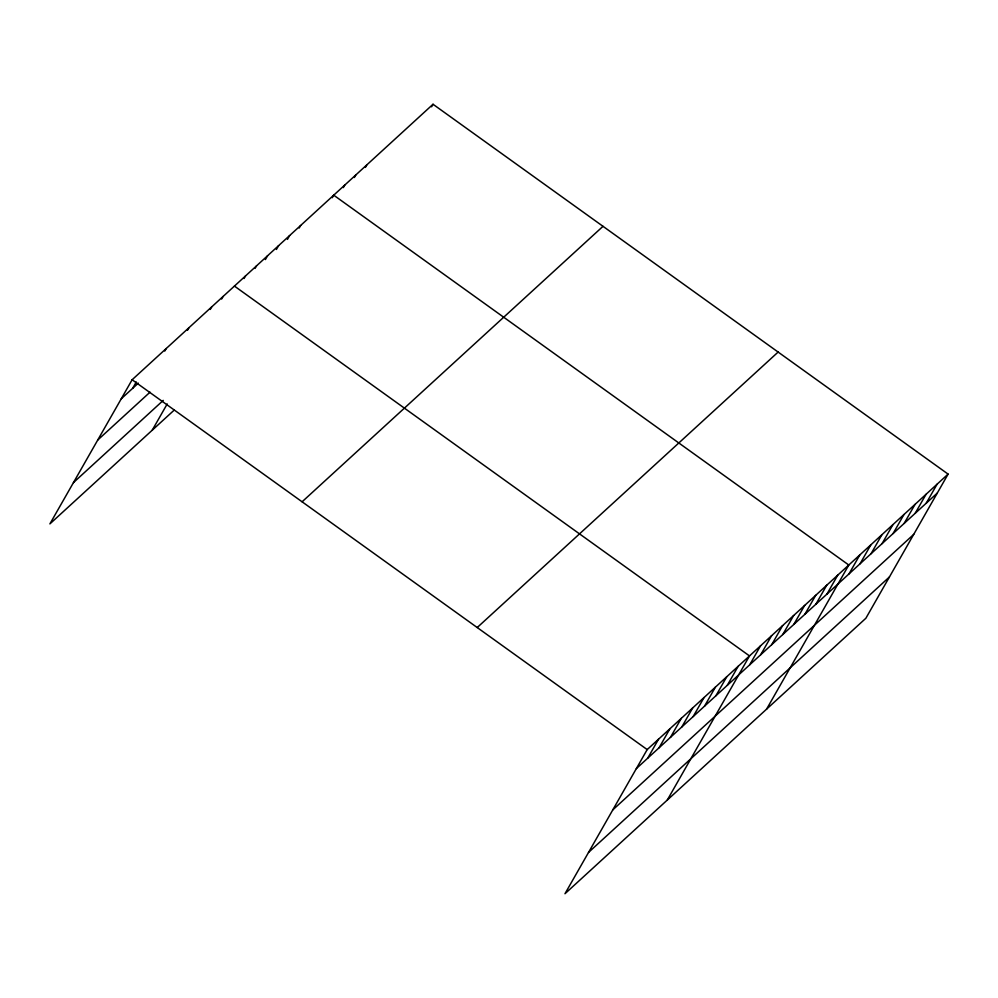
<?xml version="1.0" encoding="UTF-8"?>
<svg xmlns="http://www.w3.org/2000/svg" width="998" height="998" viewBox="0 0 998 998"><rect width="100%" height="100%" fill="white"/><g stroke="black" fill="none" stroke-linecap="round" stroke-linejoin="round"><path stroke-width="1.5" d="M948.1 474.112L647.191 749.585L564.968 893.734L865.877 618.249L948.1 474.112L433.032 104.266L132.123 379.751L49.9 523.888L174.276 410.028M132.647 388.334L136.264 382.009M164.782 351.059L166.229 348.527M187.512 330.251L188.959 327.706M210.254 309.43L211.701 306.897M221.618 299.026L223.065 296.493M152.207 430.238L167.202 403.953M244.023 278.517L245.471 275.984M255.051 268.412L256.498 265.88M265.368 259.58L267.526 255.787M276.396 249.475L278.567 245.683M287.436 239.383L289.595 235.578M299.188 228.018L300.635 225.486M332.284 197.716L333.731 195.184L848.799 565.018L766.576 709.166M343.324 187.612L344.772 185.079M354.352 177.507L355.799 174.974M365.393 167.415L366.827 164.87M431.585 106.798L433.032 104.266M647.714 758.168L658.555 739.169M659.079 747.764L669.92 728.765M670.456 737.36L681.285 718.36M681.821 726.956L692.662 707.956M693.186 716.552L704.027 697.552M704.551 706.135L715.391 687.135M715.928 695.731L726.756 676.731M727.293 685.327L738.133 666.327M667.275 800.072L749.498 655.923L234.43 286.089M749.698 664.818L760.526 645.818M760.726 654.713L771.566 635.714M771.766 644.621L782.594 625.621M782.794 634.516L793.635 615.516M793.822 624.411L804.662 605.412M804.862 614.319L815.703 595.319M815.89 604.214L826.731 585.215M826.93 594.109L837.771 575.11M848.999 573.912L859.827 554.913M860.027 563.808L870.867 544.808M871.067 553.715L881.895 534.716M882.095 543.611L892.936 524.611M893.123 533.506L903.963 514.506M904.163 523.414L915.004 504.414M915.191 513.309L926.032 494.309M926.231 503.204L937.072 484.205M121.282 398.751L138.335 383.132M97.729 440.043L150.024 392.177M73.453 482.595L163.26 400.385M302.095 501.794L603.004 226.321M477.219 627.53L778.128 352.057M636.35 768.585L937.259 493.112M612.797 809.877L913.706 534.404M588.521 852.429L889.43 576.956M132.123 379.751L647.191 749.585"/></g></svg>
